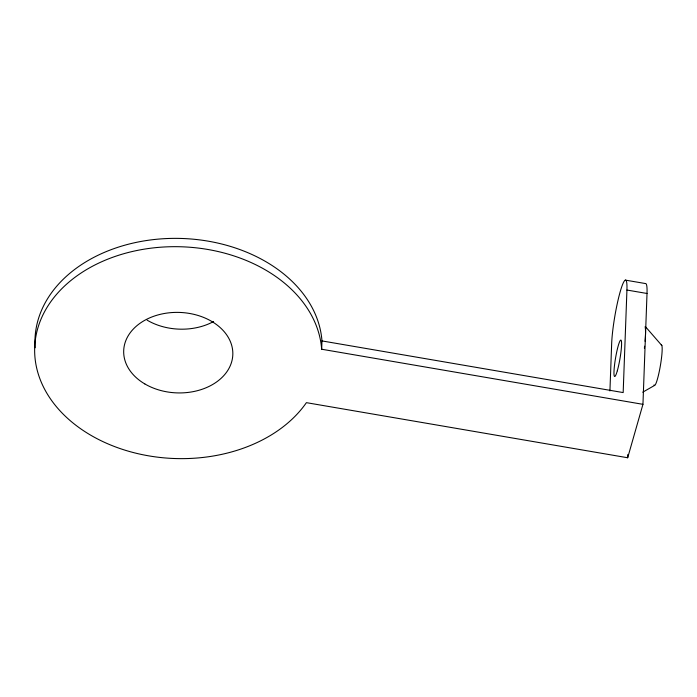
<?xml version="1.0" encoding="UTF-8"?>
<svg xmlns="http://www.w3.org/2000/svg" width="697" height="697" viewBox="0 0 697 697"><rect width="100%" height="100%" fill="white"/><g stroke="black" fill="none" stroke-linecap="round" stroke-linejoin="round"><path stroke-width="1.05" d="M321.665 349.232A143.669 105.927 2.1 0 0 121.792 254.292A143.669 105.927 2.1 0 0 73.473 423.367A143.669 105.927 2.1 0 0 306.401 402.657L627.683 457.755L642.948 404.33L321.665 349.232L321.97 340.92A143.669 105.927 2.1 0 0 170.669 238.418A143.669 105.927 2.1 0 0 35.155 347.768M609.927 390.947L611.67 343.455A37.185 4.496 -80.3 0 1 620.225 291.642A37.185 4.496 -80.3 0 1 626.934 290.039L647.016 293.481L642.948 404.33M626.934 290.039L623.17 392.577L321.97 340.92M627.683 457.755L627.805 454.505M642.747 392.176L654.596 385.424M625.348 280.107L645.431 283.548A37.185 4.496 -80.3 0 1 647.016 293.481M645.631 326.884L661.836 345.503M213.578 321.544A54.593 40.252 2.1 0 1 147.128 320.167M645.108 326.693A37.185 4.496 -80.3 0 1 645.091 341.312M644.612 346.2A37.185 4.496 -80.3 0 1 644.385 348.169M661.279 344.98A20.527 2.483 -80.3 0 1 660.103 367.223A20.527 2.483 -80.3 0 1 654.039 384.901M144.793 383.908A54.593 40.252 2.1 0 0 232.328 359.033A54.593 40.252 2.1 0 0 157.653 315.027A54.593 40.252 2.1 0 0 144.793 383.908M617.315 370.787A18.47 2.23 -80.3 0 0 621.288 340.589A18.47 2.23 -80.3 0 0 614.719 363.573A18.47 2.23 -80.3 0 0 617.315 370.787"/></g></svg>
